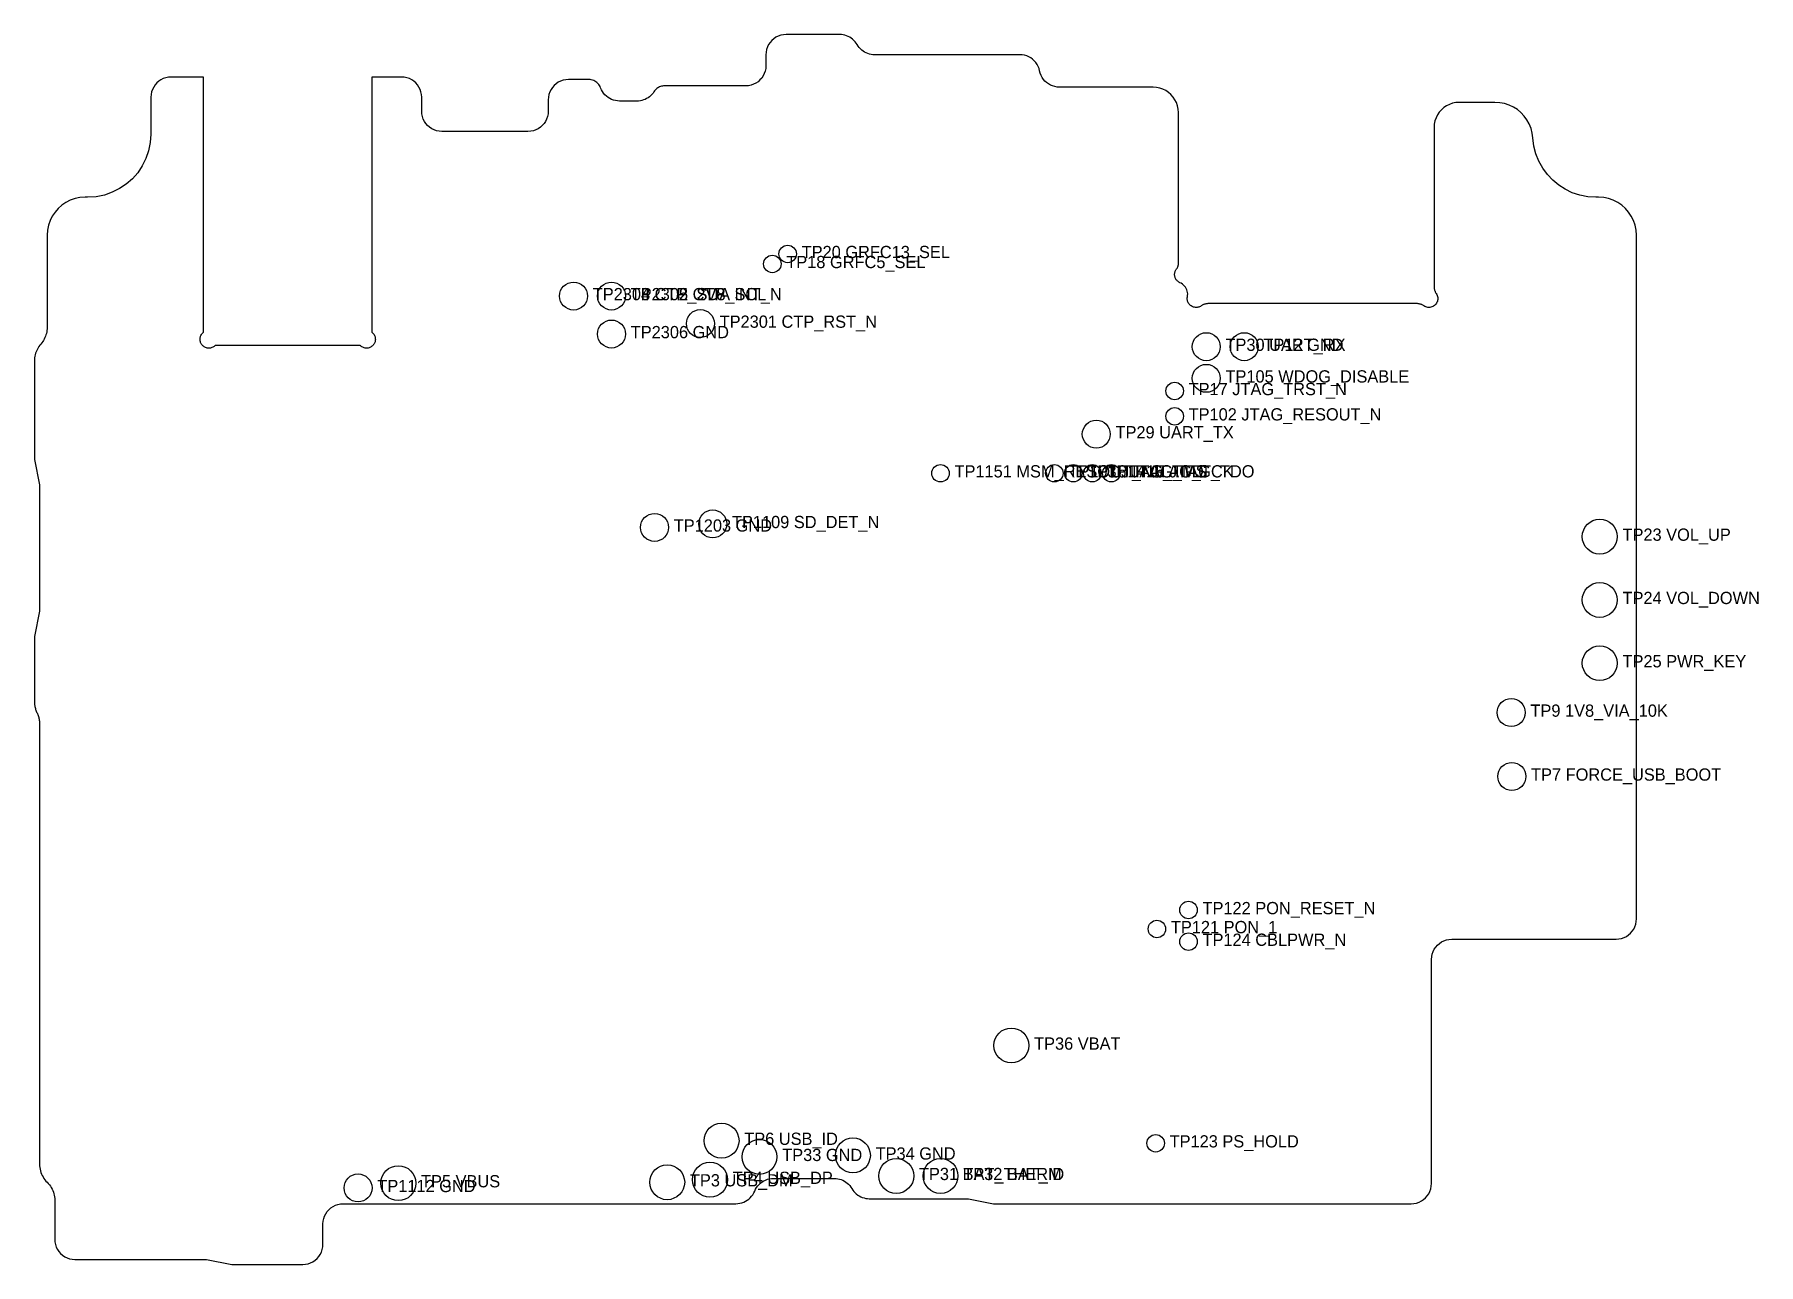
# Model space of a CAD drawing. Header units: millimetres. Extents: x 0 to 49.3, y 0 to 35.2.
import ezdxf

# ---------------------------------------------------------------- set-up
doc = ezdxf.new("R2010")
doc.units = ezdxf.units.MM
for name, color, linetype in [('BOARD_OUTLINE', 7, 'Continuous'), ('TP_LABELS', 8, 'Continuous'), ('TP_SIDE1', 1, 'Continuous'), ('TP_SIDE2', 5, 'Continuous')]:
    doc.layers.add(name, color=color, linetype=linetype)

msp = doc.modelspace()

# ---------------------------------------------------------------- linework, layer by layer
at = {"layer": 'BOARD_OUTLINE'}
msp.add_lwpolyline([(26.7059, 1.8817), (27.4298, 1.737), (39.3715, 1.737), (39.45, 1.7423), (39.5254, 1.7577), (39.5968, 1.7825), (39.6637, 1.8161), (39.7253, 1.8576), (39.7809, 1.9066), (39.8298, 1.9622), (39.8714, 2.0238), (39.905, 2.0906), (39.9298, 2.1621), (39.9452, 2.2374), (39.9505, 2.316), (39.9505, 8.721), (39.9558, 8.7996), (39.9712, 8.8749), (39.996, 8.9464), (40.0295, 9.0133), (40.0711, 9.0748), (40.12, 9.1304), (40.1756, 9.1794), (40.2372, 9.221), (40.3041, 9.2545), (40.3755, 9.2793), (40.4509, 9.2947), (40.5295, 9.3), (45.2338, 9.3), (45.3123, 9.3053), (45.3876, 9.3207), (45.4591, 9.3455), (45.526, 9.3791), (45.5875, 9.4207), (45.6431, 9.4696), (45.6921, 9.5252), (45.7337, 9.5868), (45.7673, 9.6537), (45.7921, 9.7251), (45.8075, 9.8005), (45.8128, 9.879), (45.8128, 29.42), (45.8029, 29.5673), (45.774, 29.7086), (45.7275, 29.8426), (45.6646, 29.968), (45.5866, 30.0834), (45.4948, 30.1877), (45.3906, 30.2795), (45.2751, 30.3574), (45.1497, 30.4204), (45.0157, 30.4669), (44.8744, 30.4958), (44.7271, 30.5057), (44.6547, 30.5057), (44.6547, 30.5055), (44.4197, 30.5207), (44.1934, 30.565), (43.9779, 30.6365), (43.7752, 30.7334), (43.5873, 30.8539), (43.416, 30.9961), (43.2633, 31.1582), (43.1313, 31.3383), (43.0219, 31.5345), (42.9371, 31.7451), (42.8788, 31.9682), (42.8489, 32.2018), (42.8311, 32.3421), (42.7961, 32.4759), (42.7452, 32.6023), (42.6795, 32.72), (42.6003, 32.8281), (42.5088, 32.9253), (42.406, 33.0106), (42.2932, 33.0829), (42.1716, 33.141), (42.0423, 33.1839), (41.9066, 33.2105), (41.7655, 33.2196), (40.7467, 33.2196), (40.6484, 33.213), (40.5543, 33.1937), (40.4649, 33.1627), (40.3814, 33.1208), (40.3044, 33.0688), (40.2349, 33.0076), (40.1737, 32.9381), (40.1217, 32.8612), (40.0797, 32.7776), (40.0487, 32.6883), (40.0294, 32.5941), (40.0228, 32.4959), (40.0228, 27.9596), (40.0233, 27.9413), (40.0247, 27.9232), (40.0269, 27.9051), (40.0301, 27.8873), (40.0342, 27.8696), (40.0391, 27.8522), (40.045, 27.835), (40.0516, 27.8181), (40.0591, 27.8016), (40.0675, 27.7854), (40.0767, 27.7697), (40.0866, 27.7543), (40.1023, 27.7285), (40.1145, 27.7015), (40.1234, 27.6736), (40.1289, 27.6452), (40.1312, 27.6164), (40.1302, 27.5877), (40.1259, 27.5592), (40.1185, 27.5314), (40.1078, 27.5044), (40.094, 27.4786), (40.0771, 27.4543), (40.057, 27.4318), (40.0344, 27.4117), (40.0101, 27.3948), (39.9843, 27.381), (39.9573, 27.3703), (39.9295, 27.3628), (39.901, 27.3586), (39.8723, 27.3576), (39.8435, 27.3598), (39.8151, 27.3653), (39.7872, 27.3742), (39.7602, 27.3864), (39.7343, 27.402), (39.719, 27.412), (39.7032, 27.4212), (39.6871, 27.4296), (39.6705, 27.4371), (39.6537, 27.4438), (39.6365, 27.4496), (39.6191, 27.4546), (39.6015, 27.4586), (39.5836, 27.4618), (39.5655, 27.4641), (39.5474, 27.4655), (39.5291, 27.466), (33.5686, 27.466), (33.5504, 27.4655), (33.5322, 27.4641), (33.5141, 27.4618), (33.4963, 27.4586), (33.4786, 27.4546), (33.4612, 27.4496), (33.444, 27.4438), (33.4272, 27.4371), (33.4106, 27.4296), (33.3945, 27.4212), (33.3787, 27.412), (33.3634, 27.402), (33.3416, 27.3886), (33.3189, 27.3775), (33.2954, 27.3689), (33.2714, 27.3627), (33.2469, 27.3588), (33.2223, 27.3574), (33.1976, 27.3584), (33.1731, 27.3617), (33.1489, 27.3675), (33.1252, 27.3757), (33.1023, 27.3863), (33.0803, 27.3993), (33.0596, 27.4144), (33.0408, 27.4313), (33.024, 27.4498), (33.0092, 27.4698), (32.9965, 27.491), (32.9859, 27.5133), (32.9775, 27.5366), (32.9714, 27.5606), (32.9677, 27.5852), (32.9665, 27.6102), (32.9677, 27.6354), (32.9715, 27.6607), (32.9713, 27.6607), (32.9773, 27.7027), (32.9784, 27.7444), (32.9747, 27.7854), (32.9664, 27.8254), (32.9537, 27.864), (32.9369, 27.9008), (32.9161, 27.9355), (32.8914, 27.9678), (32.8632, 27.9973), (32.8314, 28.0236), (32.7965, 28.0464), (32.7584, 28.0653), (32.7584, 28.0651), (32.7404, 28.0737), (32.7233, 28.0835), (32.7071, 28.0946), (32.6918, 28.1068), (32.6776, 28.1201), (32.6645, 28.1345), (32.6525, 28.1498), (32.6417, 28.1661), (32.6322, 28.1831), (32.6239, 28.2009), (32.6171, 28.2194), (32.6116, 28.2386), (32.6077, 28.2581), (32.6053, 28.2778), (32.6045, 28.2974), (32.6052, 28.3169), (32.6073, 28.3363), (32.611, 28.3555), (32.6161, 28.3742), (32.6227, 28.3926), (32.6307, 28.4104), (32.6401, 28.4277), (32.6508, 28.4442), (32.663, 28.46), (32.6707, 28.47), (32.6779, 28.4803), (32.6844, 28.491), (32.6903, 28.5021), (32.6956, 28.5134), (32.7001, 28.525), (32.704, 28.5369), (32.7072, 28.549), (32.7098, 28.5612), (32.7116, 28.5737), (32.7127, 28.5862), (32.713, 28.5989), (32.713, 32.9302), (32.7064, 33.0284), (32.6872, 33.1226), (32.6562, 33.2119), (32.6142, 33.2954), (32.5623, 33.3724), (32.5011, 33.4419), (32.4316, 33.5031), (32.3546, 33.5551), (32.2711, 33.597), (32.1818, 33.6281), (32.0876, 33.6473), (31.9893, 33.6539), (29.3115, 33.6539), (29.2436, 33.6579), (29.1777, 33.6695), (29.1145, 33.6884), (29.0543, 33.7141), (28.9978, 33.7462), (28.9453, 33.7844), (28.8974, 33.8282), (28.8546, 33.8772), (28.8174, 33.931), (28.7863, 33.9891), (28.7617, 34.0513), (28.7443, 34.117), (28.7268, 34.1828), (28.7022, 34.245), (28.6711, 34.3032), (28.6338, 34.357), (28.591, 34.406), (28.5431, 34.4498), (28.4906, 34.4879), (28.434, 34.5201), (28.3739, 34.5458), (28.3106, 34.5647), (28.2448, 34.5763), (28.1769, 34.5803), (24.0282, 34.5803), (23.9769, 34.5826), (23.9264, 34.5893), (23.8772, 34.6003), (23.8293, 34.6155), (23.7831, 34.6348), (23.7387, 34.6579), (23.6966, 34.6847), (23.6568, 34.7151), (23.6197, 34.749), (23.5855, 34.7861), (23.5544, 34.8265), (23.5268, 34.8698), (23.4992, 34.9131), (23.4681, 34.9534), (23.4339, 34.9906), (23.3968, 35.0245), (23.357, 35.0549), (23.3149, 35.0817), (23.2705, 35.1048), (23.2243, 35.124), (23.1764, 35.1392), (23.1271, 35.1503), (23.0767, 35.157), (23.0254, 35.1593), (21.4952, 35.1593), (21.4166, 35.154), (21.3412, 35.1386), (21.2698, 35.1138), (21.2029, 35.0802), (21.1413, 35.0386), (21.0857, 34.9897), (21.0368, 34.9341), (20.9952, 34.8725), (20.9617, 34.8056), (20.9368, 34.7342), (20.9215, 34.6588), (20.9162, 34.5803), (20.9162, 34.2691), (20.9109, 34.1905), (20.8955, 34.1151), (20.8707, 34.0437), (20.8371, 33.9768), (20.7955, 33.9152), (20.7466, 33.8596), (20.6909, 33.8107), (20.6294, 33.7691), (20.5625, 33.7356), (20.4911, 33.7108), (20.4157, 33.6954), (20.3372, 33.6901), (18.0211, 33.6901), (17.9905, 33.6888), (17.9603, 33.6849), (17.9308, 33.6786), (17.902, 33.6699), (17.8741, 33.6589), (17.8473, 33.6456), (17.8217, 33.6301), (17.7974, 33.6126), (17.7745, 33.5931), (17.7533, 33.5716), (17.7338, 33.5483), (17.7162, 33.5231), (17.688, 33.4829), (17.6568, 33.4455), (17.6228, 33.4111), (17.5863, 33.3798), (17.5475, 33.3518), (17.5065, 33.3271), (17.4636, 33.3058), (17.419, 33.2882), (17.373, 33.2742), (17.3257, 33.2641), (17.2774, 33.258), (17.2284, 33.2559), (16.7326, 33.2559), (16.7326, 33.2558), (16.6726, 33.2589), (16.614, 33.268), (16.5573, 33.2829), (16.5027, 33.3034), (16.4507, 33.3291), (16.4016, 33.3598), (16.3558, 33.3952), (16.3137, 33.4351), (16.2756, 33.4792), (16.242, 33.5273), (16.2132, 33.5791), (16.1895, 33.6343), (16.1747, 33.6689), (16.1566, 33.7013), (16.1356, 33.7313), (16.1118, 33.7589), (16.0855, 33.7839), (16.0568, 33.806), (16.0261, 33.8252), (15.9936, 33.8413), (15.9595, 33.8541), (15.924, 33.8634), (15.8874, 33.8691), (15.8499, 33.8711), (15.2709, 33.8711), (15.1924, 33.8658), (15.117, 33.8504), (15.0456, 33.8256), (14.9787, 33.792), (14.9171, 33.7504), (14.8615, 33.7015), (14.8126, 33.6458), (14.771, 33.5843), (14.7374, 33.5174), (14.7126, 33.446), (14.6972, 33.3706), (14.6919, 33.2921), (14.6919, 32.9664), (14.6866, 32.8878), (14.6712, 32.8124), (14.6464, 32.741), (14.6129, 32.6741), (14.5713, 32.6125), (14.5223, 32.5569), (14.4667, 32.508), (14.4052, 32.4664), (14.3383, 32.4329), (14.2668, 32.4081), (14.1915, 32.3927), (14.1129, 32.3874), (11.6523, 32.3874), (11.5737, 32.3927), (11.4984, 32.4081), (11.4269, 32.4329), (11.3601, 32.4664), (11.2985, 32.508), (11.2429, 32.5569), (11.1939, 32.6125), (11.1524, 32.6741), (11.1188, 32.741), (11.094, 32.8124), (11.0786, 32.8878), (11.0733, 32.9664), (11.0732, 33.3644), (11.0733, 33.3644), (11.068, 33.443), (11.0526, 33.5183), (11.0278, 33.5897), (10.9943, 33.6566), (10.9527, 33.7182), (10.9037, 33.7738), (10.8481, 33.8227), (10.7865, 33.8643), (10.7197, 33.8979), (10.6482, 33.9227), (10.5729, 33.9381), (10.4943, 33.9434), (9.6475, 33.9434), (9.6475, 26.6481), (9.6657, 26.6329), (9.6823, 26.6163), (9.6971, 26.5984), (9.7101, 26.5793), (9.7213, 26.5592), (9.7306, 26.5382), (9.738, 26.5164), (9.7434, 26.4941), (9.7467, 26.4712), (9.748, 26.448), (9.7471, 26.4245), (9.7439, 26.401), (9.7386, 26.3779), (9.7313, 26.3557), (9.722, 26.3344), (9.7109, 26.3141), (9.698, 26.2951), (9.6835, 26.2773), (9.6674, 26.2609), (9.6499, 26.2459), (9.631, 26.2326), (9.6109, 26.221), (9.5896, 26.2113), (9.5672, 26.2034), (9.5442, 26.1977), (9.521, 26.1942), (9.4978, 26.1928), (9.4747, 26.1936), (9.4519, 26.1964), (9.4294, 26.2014), (9.4075, 26.2083), (9.3863, 26.2172), (9.3659, 26.228), (9.3464, 26.2408), (9.328, 26.2554), (9.3109, 26.2718), (5.1712, 26.2718), (5.1541, 26.2553), (5.1358, 26.2407), (5.1163, 26.228), (5.0959, 26.2171), (5.0746, 26.2082), (5.0527, 26.2012), (5.0302, 26.1963), (5.0074, 26.1934), (4.9842, 26.1926), (4.961, 26.1939), (4.9378, 26.1974), (4.9147, 26.2031), (4.8924, 26.211), (4.8711, 26.2208), (4.8509, 26.2324), (4.832, 26.2457), (4.8145, 26.2606), (4.7984, 26.2771), (4.7839, 26.2949), (4.771, 26.314), (4.7599, 26.3343), (4.7506, 26.3556), (4.7433, 26.3779), (4.738, 26.401), (4.7349, 26.4245), (4.734, 26.448), (4.7352, 26.4712), (4.7386, 26.4941), (4.744, 26.5164), (4.7514, 26.5382), (4.7607, 26.5592), (4.7719, 26.5793), (4.785, 26.5984), (4.7998, 26.6163), (4.8164, 26.6329), (4.8346, 26.6481), (4.8346, 33.9434), (3.9082, 33.9434), (3.8297, 33.9381), (3.7543, 33.9227), (3.6829, 33.8979), (3.616, 33.8643), (3.5545, 33.8227), (3.4989, 33.7738), (3.45, 33.7182), (3.4084, 33.6566), (3.3748, 33.5897), (3.35, 33.5183), (3.3346, 33.443), (3.3294, 33.3644), (3.3292, 32.3149), (3.3127, 32.0694), (3.2646, 31.834), (3.187, 31.6107), (3.0822, 31.4018), (2.9522, 31.2094), (2.7993, 31.0356), (2.6255, 30.8827), (2.4331, 30.7527), (2.2241, 30.6479), (2.0008, 30.5703), (1.7654, 30.5222), (1.5198, 30.5057), (1.4475, 30.5057), (1.3002, 30.4958), (1.1589, 30.4669), (1.0249, 30.4204), (0.8996, 30.3574), (0.7841, 30.2795), (0.6798, 30.1877), (0.5881, 30.0834), (0.5101, 29.968), (0.4472, 29.8426), (0.4006, 29.7086), (0.3718, 29.5673), (0.3618, 29.42), (0.362, 26.7899), (0.3618, 26.7899), (0.3605, 26.746), (0.3565, 26.7024), (0.35, 26.6593), (0.3409, 26.6168), (0.3292, 26.575), (0.3151, 26.534), (0.2986, 26.4939), (0.2797, 26.4549), (0.2584, 26.417), (0.2349, 26.3803), (0.209, 26.345), (0.181, 26.3112), (0.1529, 26.2774), (0.1271, 26.2421), (0.1035, 26.2054), (0.0822, 26.1675), (0.0633, 26.1285), (0.0468, 26.0884), (0.0327, 26.0474), (0.021, 26.0056), (0.0119, 25.9631), (0.0053, 25.92), (0.0013, 25.8764), (0, 25.8325), (0, 23.0149), (0.1448, 22.2912), (0.1448, 18.6725), (0, 17.9488), (0, 16.0828), (0.0005, 16.0555), (0.0021, 16.0283), (0.0046, 16.0012), (0.0082, 15.9743), (0.0128, 15.9475), (0.0184, 15.921), (0.0249, 15.8946), (0.0325, 15.8686), (0.041, 15.8428), (0.0506, 15.8173), (0.061, 15.7921), (0.0725, 15.7674), (0.0839, 15.7426), (0.0943, 15.7174), (0.1038, 15.6919), (0.1124, 15.6661), (0.1199, 15.64), (0.1265, 15.6137), (0.132, 15.5871), (0.1366, 15.5603), (0.1402, 15.5334), (0.1428, 15.5063), (0.1443, 15.4791), (0.1448, 15.4518), (0.1448, 2.8672), (0.1464, 2.8188), (0.1513, 2.7709), (0.1592, 2.7236), (0.1703, 2.6771), (0.1843, 2.6315), (0.2013, 2.587), (0.2212, 2.5437), (0.244, 2.5017), (0.2695, 2.4613), (0.2977, 2.4225), (0.3285, 2.3855), (0.362, 2.3505), (0.3618, 2.3505), (0.3953, 2.3154), (0.4262, 2.2784), (0.4544, 2.2396), (0.4799, 2.1992), (0.5026, 2.1572), (0.5225, 2.1139), (0.5395, 2.0694), (0.5536, 2.0238), (0.5646, 1.9773), (0.5726, 1.93), (0.5774, 1.882), (0.579, 1.8336), (0.579, 0.7237), (0.5792, 0.7237), (0.5844, 0.6451), (0.5998, 0.5698), (0.6246, 0.4984), (0.6582, 0.4315), (0.6998, 0.37), (0.7487, 0.3144), (0.8043, 0.2654), (0.8658, 0.2239), (0.9327, 0.1903), (1.0041, 0.1655), (1.0794, 0.1501), (1.158, 0.1448), (4.9216, 0.1447), (5.6452, 0), (7.6718, 0), (7.7503, 0.0053), (7.8257, 0.0207), (7.8971, 0.0455), (7.964, 0.079), (8.0255, 0.1206), (8.0812, 0.1696), (8.1301, 0.2252), (8.1717, 0.2867), (8.2053, 0.3536), (8.2301, 0.4251), (8.2455, 0.5004), (8.2508, 0.579), (8.2506, 1.158), (8.2559, 1.2366), (8.2713, 1.3119), (8.2961, 1.3834), (8.3297, 1.4502), (8.3713, 1.5118), (8.4202, 1.5674), (8.4758, 1.6164), (8.5374, 1.658), (8.6043, 1.6915), (8.6757, 1.7163), (8.7511, 1.7317), (8.8296, 1.737), (20.0597, 1.737), (20.1182, 1.74), (20.1753, 1.7486), (20.2307, 1.7628), (20.2841, 1.7822), (20.3352, 1.8067), (20.3835, 1.8359), (20.4287, 1.8697), (20.4705, 1.9078), (20.5085, 1.9501), (20.5424, 1.9961), (20.5718, 2.0458), (20.5964, 2.0989), (20.6211, 2.1519), (20.6505, 2.2016), (20.6845, 2.2477), (20.7225, 2.2899), (20.7643, 2.328), (20.8095, 2.3618), (20.8578, 2.3911), (20.9089, 2.4155), (20.9623, 2.4349), (21.0177, 2.4491), (21.0748, 2.4578), (21.1332, 2.4607), (22.8702, 2.4607), (22.9215, 2.4584), (22.972, 2.4517), (23.0212, 2.4407), (23.0691, 2.4255), (23.1154, 2.4062), (23.1597, 2.3831), (23.2019, 2.3563), (23.2416, 2.3259), (23.2787, 2.292), (23.3129, 2.2549), (23.344, 2.2145), (23.3716, 2.1712), (23.3993, 2.1279), (23.4303, 2.0876), (23.4645, 2.0504), (23.5016, 2.0165), (23.5414, 1.9861), (23.5836, 1.9593), (23.6279, 1.9362), (23.6741, 1.9169), (23.722, 1.9017), (23.7713, 1.8907), (23.8217, 1.884), (23.873, 1.8817), (26.7059, 1.8817)], close=True, dxfattribs=at)
at = {"layer": 'TP_SIDE1'}
for centre, radius in [((15.4157, 27.683), 0.4), ((15.4157, 27.683), 0.4), ((16.5013, 27.683), 0.4), ((16.5013, 27.683), 0.4), ((19.0435, 26.896), 0.4), ((16.5013, 26.5975), 0.4), ((33.5091, 26.2355), 0.4), ((34.5948, 26.2355), 0.4), ((33.5091, 25.3309), 0.4), ((32.6045, 24.9697), 0.25), ((32.6045, 24.246), 0.25), ((25.9099, 22.6176), 0.25), ((29.1667, 22.6176), 0.25), ((29.7095, 22.6176), 0.25), ((30.2523, 22.6176), 0.25), ((30.7952, 22.6176), 0.25), ((17.7317, 21.0699), 0.4), ((19.3962, 21.1694), 0.4), ((32.0617, 3.4657), 0.25)]:
    msp.add_circle(centre, radius, dxfattribs=at)
at = {"layer": 'TP_SIDE2'}
for centre, radius in [((21.5394, 28.8871), 0.25), ((21.0998, 28.601), 0.25), ((30.3646, 23.7348), 0.4), ((44.7633, 20.8075), 0.5), ((44.7633, 18.9982), 0.5), ((44.7633, 17.1888), 0.5), ((42.2302, 15.7775), 0.4), ((42.2483, 13.9501), 0.4), ((33.0026, 10.1331), 0.25), ((32.0979, 9.5903), 0.25), ((33.0026, 9.2284), 0.25), ((27.9364, 6.2603), 0.5), ((19.6473, 3.5395), 0.5), ((20.7333, 3.0773), 0.5), ((23.4035, 3.118), 0.5), ((24.6433, 2.5331), 0.5), ((25.9099, 2.5331), 0.5), ((9.2548, 2.1893), 0.4), ((10.4038, 2.325), 0.5), ((18.0935, 2.3522), 0.5), ((19.3176, 2.4229), 0.5)]:
    msp.add_circle(centre, radius, dxfattribs=at)

# ---------------------------------------------------------------- texts
at = {"layer": 'TP_LABELS'}
for s, p in [('TP20 GRFC13_SEL', (21.9394, 28.7671)), ('TP18 GRFC5_SEL', (21.4998, 28.481)), ('TP2303 CTP_2V8', (15.9657, 27.563)), ('TP2304 CTP_SDA', (15.9657, 27.563)), ('TP2302 CTP_INT_N', (17.0513, 27.563)), ('TP2305 CTP_SCL', (17.0513, 27.563)), ('TP2301 CTP_RST_N', (19.5935, 26.776)), ('TP2306 GND', (17.0513, 26.4775)), ('TP30 UART_RX', (34.0591, 26.1155)), ('TP12 GND', (35.1448, 26.1155)), ('TP17 JTAG_TRST_N', (33.0045, 24.8497)), ('TP105 WDOG_DISABLE', (34.0591, 25.2109)), ('TP102 JTAG_RESOUT_N', (33.0045, 24.126)), ('TP29 UART_TX', (30.9146, 23.6148)), ('TP1151 MSM_RESOUT_N', (26.3099, 22.4976)), ('TP103 JTAG_TMS', (29.5667, 22.4976)), ('TP16 JTAG_TDI', (30.1095, 22.4976)), ('TP14 JTAG_TCK', (30.6523, 22.4976)), ('TP15 JTAG_TDO', (31.1952, 22.4976)), ('TP1203 GND', (18.2817, 20.9499)), ('TP1109 SD_DET_N', (19.9462, 21.0494)), ('TP23 VOL_UP', (45.4133, 20.6875)), ('TP24 VOL_DOWN', (45.4133, 18.8782)), ('TP25 PWR_KEY', (45.4133, 17.0688)), ('TP9 1V8_VIA_10K', (42.7802, 15.6575)), ('TP7 FORCE_USB_BOOT', (42.7983, 13.8301)), ('TP122 PON_RESET_N', (33.4026, 10.0131)), ('TP121 PON_1', (32.4979, 9.4703)), ('TP124 CBLPWR_N', (33.4026, 9.1084)), ('TP36 VBAT', (28.5864, 6.1403)), ('TP6 USB_ID', (20.2973, 3.4195)), ('TP123 PS_HOLD', (32.4617, 3.3457)), ('TP33 GND', (21.3833, 2.9573)), ('TP34 GND', (24.0535, 2.998)), ('TP5 VBUS', (11.0538, 2.205)), ('TP3 USB_DM', (18.7435, 2.2322)), ('TP4 USB_DP', (19.9676, 2.3029)), ('TP31 BAT_THERM', (25.2933, 2.4131)), ('TP32 BAT_ID', (26.5599, 2.4131)), ('TP1112 GND', (9.8048, 2.0693))]:
    msp.add_text(s, height=0.35, dxfattribs=at).set_placement(p)

doc.saveas('drawing.dxf')
